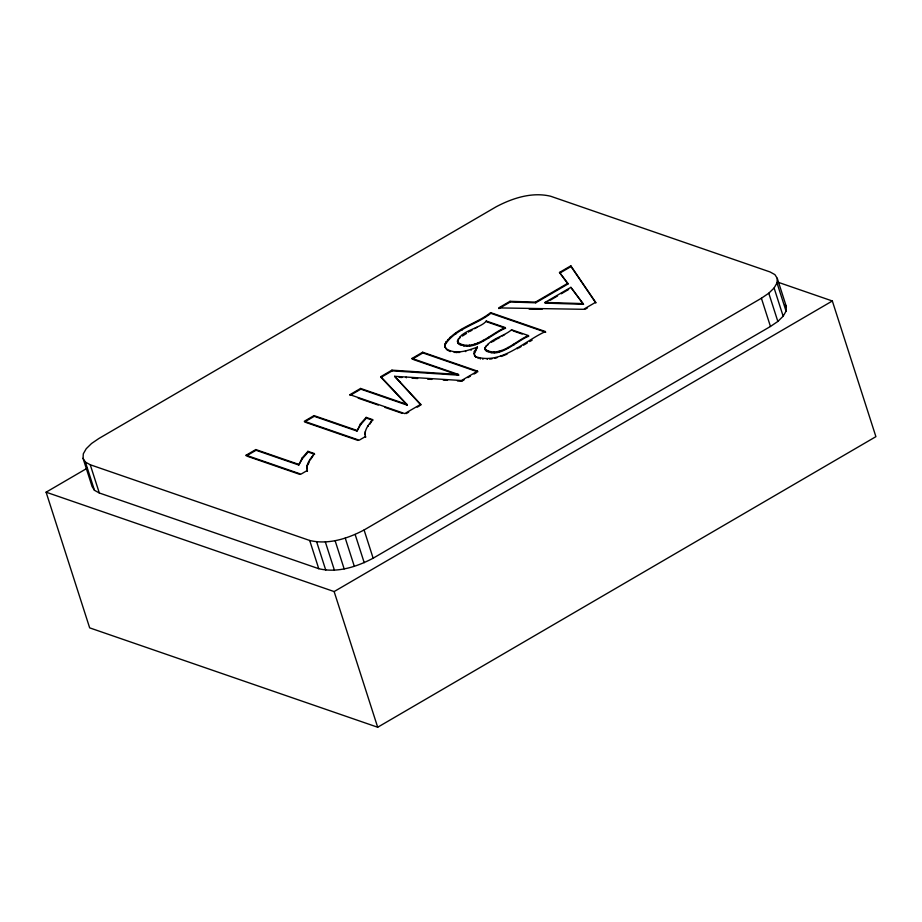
<?xml version="1.0" encoding="UTF-8"?>
<svg xmlns="http://www.w3.org/2000/svg" width="922" height="922" viewBox="0 0 922 922"><rect width="100%" height="100%" fill="white"/><g stroke="black" fill="none" stroke-linecap="round" stroke-linejoin="round"><path stroke-width="1.38" d="M83.038 458.349L83.314 453.797L86.219 448.726L91.543 443.505L98.919 438.48L496.232 206.747C512.632 198.08 532.063 191.788 550.618 196.236L770.066 271.955L774.906 274.629L777.281 278.363L786.339 306.588L786.063 311.152L783.158 316.211L777.845 321.432L770.458 326.469L373.145 558.202C356.756 566.857 337.314 573.15 318.758 568.701L99.311 492.982L94.47 490.308L92.108 486.574L83.038 458.349L85.4 462.083L94.47 490.308M786.063 311.152L777.004 282.927L777.281 278.363M457.911 343.134C457.289 330.825 480.546 328.843 486.263 321.029L505.256 327.575L505.487 328.29C492.901 332.658 471.822 354.982 457.681 342.431C473.528 352.596 491.587 333.084 505.256 327.575M246.105 455.226L300.975 474.15L307.222 470.508L307.441 471.211C305.032 464.561 310.656 458.453 314.425 453.578L307.936 451.342L302.185 457.923L298.786 465.022L256.039 450.27L246.335 455.929L246.105 455.226L255.809 449.567L298.567 464.319M356.779 430.367L314.022 415.615L304.318 421.273L359.188 440.197L365.435 436.555L365.654 437.259C363.256 430.609 368.869 424.5 372.638 419.625L366.149 417.389L360.398 423.97L356.998 431.07L314.252 416.318L304.548 421.976M473.977 353.437L474.381 351.432L477.435 347.064L474.196 354.14L473.977 353.437L475.959 357.39L474.427 355.212L474.657 355.915M484.845 348.493C489.836 338.697 503.746 336.634 511.583 329.765L528.467 335.585L528.698 336.288C518.037 339.596 495.921 362.427 484.845 348.493L485.341 350.141M485.076 349.196L485.099 347.294M445.026 346.764L446.997 349.864L445.257 347.479L444.83 344.171C454.684 328.14 476.605 323.945 490.608 312.616L545.467 331.551C524.434 340.933 501.142 365.262 475.74 356.676M445.257 347.479L445.049 344.874C454.915 328.843 476.835 324.648 490.838 313.319L545.697 332.254M307.89 464.895L309.469 461.438M298.786 465.022L302.416 458.626L308.167 452.045L307.936 451.342M356.998 431.07L360.629 424.673L366.38 418.092L366.149 417.389M85.4 462.083L90.252 464.757L309.7 540.476C328.255 544.925 347.686 538.632 364.086 529.977L761.399 298.244L768.775 293.208L774.1 287.987L777.004 282.927M310.772 459.283L314.425 453.578M369.757 424.327L372.638 419.625M466.52 333.464L462.383 336.046L462.153 335.331M492.855 341.601L495.091 340.241M777.995 282.224L832.336 300.987L875.9 436.659L377.686 727.239L89.665 627.859L46.1 492.187L87.094 468.272M349.922 394.674L360.594 388.45L407.017 404.47L407.247 405.173L360.825 389.153L350.153 395.377L349.922 394.674L404.781 413.598L420.709 404.32L420.928 405.023L394.616 376.314L461.496 380.521L477.55 371.163L477.78 371.866L422.921 352.93L412.249 359.165L412.019 358.451L422.691 352.227L477.55 371.163M380.786 376.672L391.942 370.16L458.441 374.47L458.672 375.173L392.173 370.863L381.017 377.375L380.786 376.672L407.017 404.47M559.493 272.439L567.768 283.285L535.498 302.105L510.016 301.298L498.687 307.902L583.591 309.308L595.635 302.289L570.822 265.836L559.493 272.439L567.987 283.988L535.728 302.808L510.235 302.001L498.917 308.605M559.723 273.143L571.041 266.539L570.822 265.836M469.782 331.482L472.168 330.088M474.553 328.693L476.939 327.298M545.052 302.416L570.879 287.341L583.511 304.318L545.271 303.119L545.052 302.416L583.28 303.615M545.271 303.119L547.737 301.678M550.192 300.249L557.58 295.939M561.268 293.784L568.644 289.485M497.407 338.87L499.816 337.464M502.213 336.069L504.611 334.663M485.11 349.438C499.874 358.404 515.709 340.714 528.467 335.585M406.233 413.598L408.688 412.169M417.251 407.167L419.706 405.738M457.462 380.97L461.726 381.224L464.192 379.783M467.903 377.628L470.37 376.188M474.069 374.032L476.547 372.592M518.59 348.055L521.057 346.626M523.523 345.185L527.223 343.03M529.677 341.589L532.144 340.16M585.021 309.308L587.429 307.913M46.1 492.187L334.133 591.567L832.336 300.987M507.054 354.152L501.349 356.445L501.13 355.742M446.767 349.161C456.252 354.774 467.973 350.602 477.435 347.064M494.457 358.324L496.889 357.805M489.64 359.096L492.025 358.842M454.12 352.377L459.686 352.446M529.136 309.112L542.09 309.319M411.996 378.158L417.678 378.516M427.624 379.126L431.888 379.391M443.252 380.095L447.516 380.348M399.145 377.317L402.004 377.513M505.487 328.29L486.493 321.732L486.263 321.029M513.116 330.917L522.198 334.052M412.019 358.451L458.441 374.47M413.575 359.615L458.672 375.173M358.174 398.143L378.25 405.069M384.935 407.386L402.338 413.39M366.38 418.092L372.857 420.328M305.885 422.437L358.07 440.439M308.167 452.045L314.644 454.281M247.672 456.39L299.857 474.392M448.092 350.429L450.27 351.57L450.051 350.867M394.616 376.314L420.709 404.32M381.017 377.375L407.247 405.173M583.511 304.318L570.879 287.341M571.041 266.539L595.854 302.992L595.635 302.289M785.152 304.721L786.339 306.588M774.1 287.987L783.158 316.211M768.775 293.208L777.845 321.432M761.399 298.244L770.458 326.469M567.768 283.285L567.987 283.988M535.498 302.105L535.728 302.808M510.016 301.298L510.235 302.001M511.583 329.765L511.814 330.468M517.138 348.078L517.357 348.781M514.05 343.998L514.28 344.701M507.941 347.421L508.172 348.124M490.608 312.616L490.838 313.319M501.268 350.51L501.499 351.224M495.99 338.858L496.209 339.573M499.217 351.167L499.436 351.881M496.981 351.674L497.212 352.377M491.507 341.566L491.737 342.281M494.077 352.008L494.296 352.723M488.579 337.302L488.81 338.005M490.965 351.962L491.184 352.665M487.542 344.39L487.761 345.093M487.876 351.305L488.107 352.008M486.044 345.854L486.263 346.568M486.735 350.821L486.966 351.524M483.289 340.253L483.508 340.956M485.79 350.233L486.021 350.936M487.035 358.646L487.265 359.35M477.55 342.961L477.78 343.664M482.702 358.646L482.932 359.35M480.108 358.335L480.327 359.05M475.014 343.894L475.245 344.598M475.591 349.277L475.821 349.98M477.884 357.759L478.115 358.474M468.364 331.471L468.583 332.174M472.41 344.644L472.629 345.347M474.381 351.432L474.611 352.135M469.552 345.185L469.771 345.888M470.912 349.484L471.142 350.199M462.199 329.189L462.429 329.892M466.567 345.439L466.786 346.153M463.697 345.324L463.927 346.027M465.472 350.925L465.702 351.628M459.813 337.233L460.032 337.948M460.827 344.678L461.058 345.381M458.234 338.962L458.465 339.665M459.421 344.067L459.652 344.77M455.756 333.165L455.987 333.868M457.531 340.31L457.635 342.131L457.404 341.428M458.338 343.307L458.557 344.01M456.09 351.881L456.309 352.584M450.097 337.302L450.328 338.005M461.496 380.521L461.726 381.224M447.677 339.55L447.908 340.264M445.845 341.797L446.075 342.5M444.83 344.171L445.049 344.874M422.691 352.227L422.921 352.93M406.083 377.11L406.314 377.813M399.618 381.489L399.848 382.192M391.942 370.16L392.173 370.863M360.594 388.45L360.825 389.153M367.982 425.63L368.212 426.333M365.343 431.392L365.17 434.804L364.939 434.089M360.398 423.97L360.629 424.673M364.086 529.977L373.145 558.202M355.143 534.46L364.213 562.685M314.022 415.615L314.252 416.318M345.254 538.114L354.325 566.339M309.769 459.582L309.999 460.285M335.101 540.672L344.16 568.897M307.13 465.345L306.957 468.756L306.726 468.042M302.185 457.923L302.416 458.626M325.351 541.963L334.409 570.188M334.133 591.567L377.686 727.239M316.684 541.894L325.754 570.119M309.7 540.476L318.758 568.701M255.809 449.567L256.039 450.27M90.252 464.757L99.311 492.982"/></g></svg>
